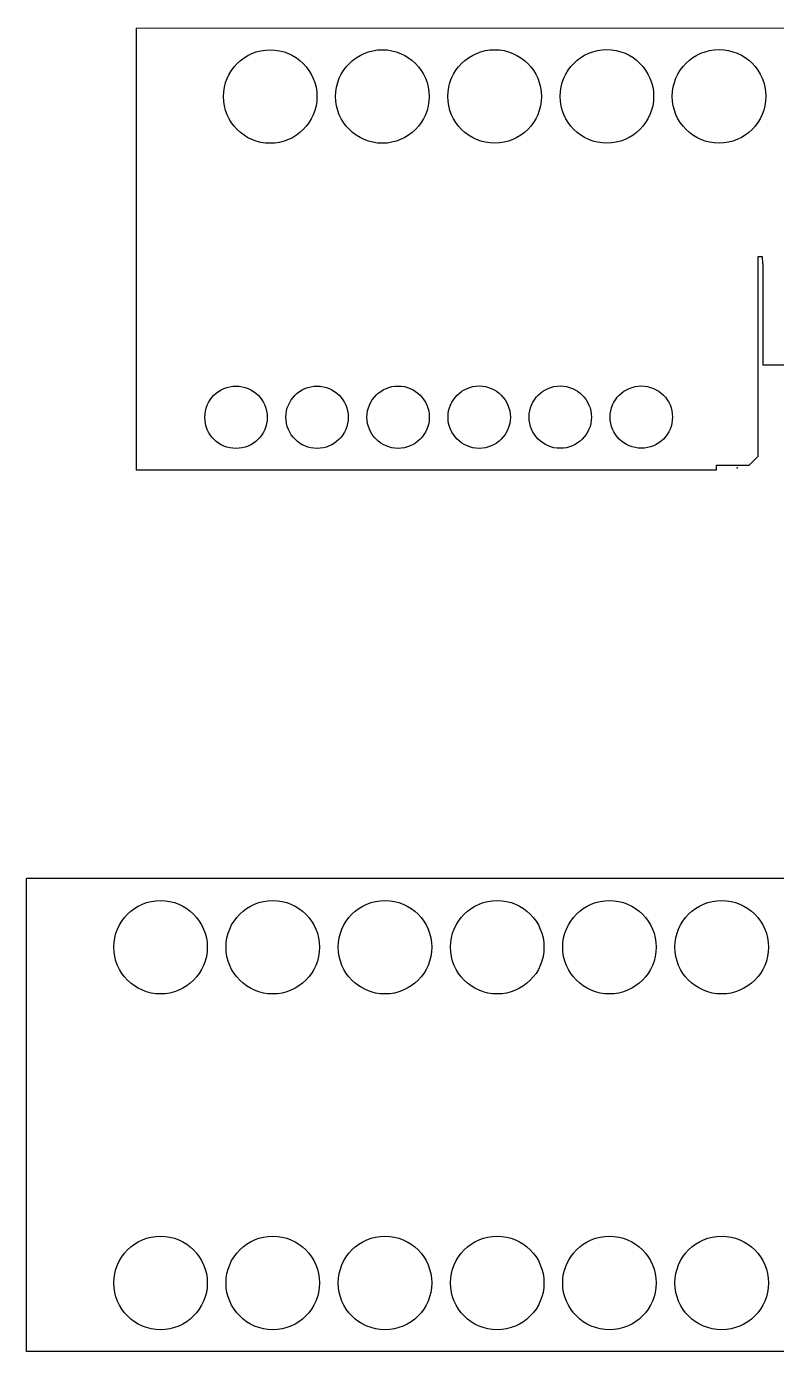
# Model space of a CAD drawing. Extents: x -16 to 22649, y -4599 to 814.
# Drawn here: x 6 to 246.6, y -2400.7 to -1975.6 of the extents above; entities that cross this region are included whole.
import ezdxf

# ---------------------------------------------------------------- set-up
doc = ezdxf.new("R2010")
doc.units = 0
doc.header["$MEASUREMENT"] = 0
doc.linetypes.add('CENTERX2', pattern=[20.32, 12.7, -2.54, 2.54, -2.54])
doc.layers.get('0').update_dxf_attribs({"linetype": 'CONTINUOUS'})
doc.layers.add('1', color=6, linetype='CENTERX2')
doc.layers.add('SLD-0', color=7, linetype='CONTINUOUS')

# ---------------------------------------------------------------- blocks, each defined once
blk = doc.blocks.new('1303000024762_前上弯条_1010060')
at = {"layer": '1', "color": 6, "linetype": 'CONTINUOUS'}
blk.add_point((-70.86, -377.69), dxfattribs=at)
at = {"layer": 'SLD-0', "linetype": 'CONTINUOUS'}
for p, q in [((-280.22, -492.74), (197.34, 531.39)), ((109.07, 85.96), (-97.16, -356.32)), ((-129.37, -342.96), (-128.8, -341.74)), ((-71.41, -369.99), (-129.37, -342.96)), ((-128.8, -341.74), (-126.71, -342.71)), ((-126.71, -342.71), (-126.64, -342.57)), ((-126.64, -342.57), (-97.16, -356.32)), ((-69.95, -373.97), (-74.39, -383.49)), ((-69.95, -373.97), (-71.41, -369.99)), ((-73.03, -384.12), (-151.64, -552.7)), ((-74.39, -383.49), (-73.03, -384.12)), ((-280.22, -492.74), (-151.64, -552.7))]:
    blk.add_line(p, q, dxfattribs=at)
for centre, radius in [((-181.25, -332.56), 15), ((-196.47, -365.18), 15), ((-211.68, -397.81), 15), ((-98.58, -398.69), 10), ((-109.57, -422.26), 10), ((-226.9, -430.44), 15), ((-120.56, -445.82), 10), ((-242.11, -463.06), 15), ((-131.55, -469.38), 10), ((-142.53, -492.95), 10), ((-153.52, -516.51), 10)]:
    blk.add_circle(centre, radius, dxfattribs=at)
blk = doc.blocks.new('1303000024767_后顶弯条_1010060')
at = {"layer": 'SLD-0', "linetype": 'CONTINUOUS'}
for p, q in [((565, 105.96), (-565, 105.96)), ((-565, -45.73), (-565, 105.96)), ((565, -45.73), (-565, -45.73))]:
    blk.add_line(p, q, dxfattribs=at)
for centre in [(-522, 83.96), (-486, 83.96), (-450, 83.96), (-414, 83.96), (-378, 83.96), (-342, 83.96), (-522, -23.73), (-486, -23.73), (-450, -23.73), (-414, -23.73), (-378, -23.73), (-342, -23.73)]:
    blk.add_circle(centre, 15, dxfattribs=at)

msp = doc.modelspace()

# ---------------------------------------------------------------- block references
at = {"rotation": 295.0248928115494}
msp.add_blockref('1303000024762_前上弯条_1010060', (606.21209, -2021.61091), dxfattribs=at)
msp.add_blockref('1303000024767_后顶弯条_1010060', (571.03386, -2354.94219))

doc.saveas('drawing.dxf')
